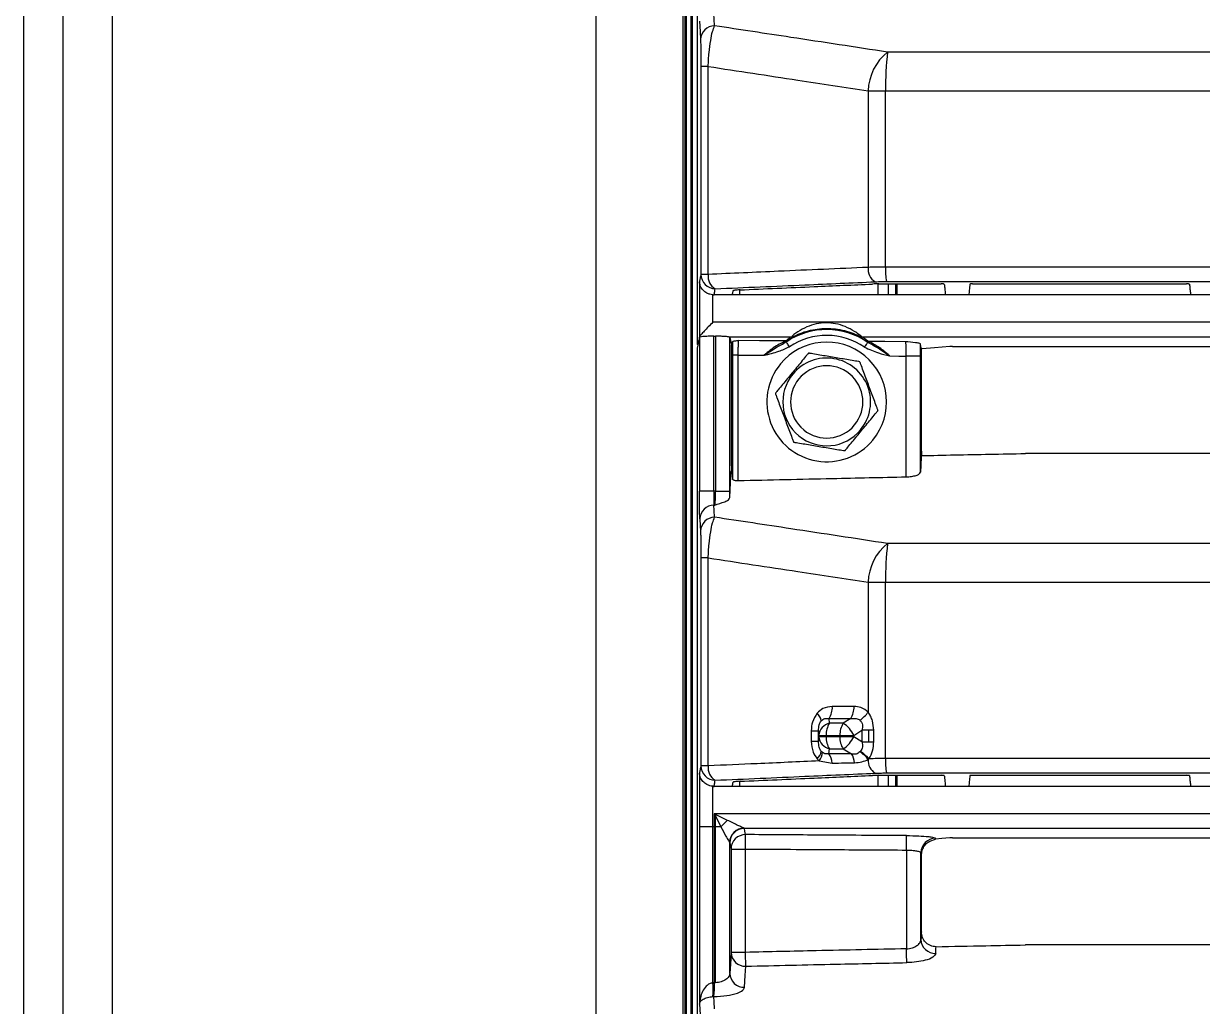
# Model space of a CAD drawing. Header units: millimetres. Extents: x 126 to 938, y 244 to 707.
# Drawn here: x 817.74 to 822.92, y 266.62 to 270.94 of the extents above; entities that cross this region are included whole.
import ezdxf

# ---------------------------------------------------------------- set-up
doc = ezdxf.new("R2010")
doc.units = ezdxf.units.MM

msp = doc.modelspace()

# ---------------------------------------------------------------- linework, layer by layer
at = {"color": 7, "linetype": 'Continuous', "lineweight": 25}
for p, q in [((820.2547, 257.0665), (820.2547, 275.4961)), ((820.6347, 275.4961), (820.6347, 257.0665)), ((820.6455, 257.0665), (820.6455, 275.4961)), ((820.6456, 257.0665), (820.6456, 275.4961)), ((820.6507, 257.0665), (820.6507, 275.4961)), ((820.6697, 275.4961), (820.6697, 257.0665)), ((820.6729, 257.0665), (820.6729, 275.4961)), ((820.6731, 257.0665), (820.6731, 275.4961)), ((820.6758, 275.2418), (820.6758, 257.0665)), ((820.6982, 275.2406), (820.6982, 269.534)), ((818.1278, 274.9327), (818.1278, 257.0665)), ((817.7393, 274.8484), (817.7393, 257.0665)), ((817.7393, 274.8484), (817.7393, 257.0665)), ((817.9125, 257.0665), (817.9125, 274.855)), ((820.7459, 270.7539), (820.7142, 270.7539)), ((820.7142, 270.7539), (820.7142, 269.8404)), ((820.7459, 269.8404), (820.7459, 270.7539)), ((821.4489, 270.6468), (821.4489, 269.8714)), ((821.4489, 270.6468), (821.5253, 270.6468)), ((821.5253, 269.8724), (821.5253, 270.6468)), ((820.7078, 269.8085), (820.7078, 269.5668)), ((820.7459, 269.8404), (820.7142, 269.8404)), ((821.4928, 269.7503), (821.4928, 269.7986)), ((821.4954, 269.7987), (821.7697, 269.7987)), ((821.5368, 269.7987), (821.5368, 269.7503)), ((821.5698, 269.7503), (821.5698, 269.7987)), ((821.5766, 269.7503), (821.5766, 269.7987)), ((821.9073, 269.7987), (822.8466, 269.7987)), ((820.7664, 269.63), (820.7664, 269.7506)), ((820.8506, 269.7503), (820.7719, 269.7503)), ((821.7879, 269.7503), (820.8506, 269.7503)), ((820.8835, 269.7723), (820.8835, 269.7503)), ((821.8908, 269.7503), (821.7879, 269.7503)), ((822.8648, 269.7503), (821.8908, 269.7503)), ((822.9688, 269.7503), (822.8648, 269.7503)), ((820.7078, 269.5636), (820.6982, 269.5157)), ((820.7078, 269.5668), (820.7078, 269.5668)), ((820.7078, 269.5636), (820.7078, 268.8875)), ((820.7713, 268.8875), (820.7713, 269.569)), ((820.7713, 269.569), (820.7776, 269.569)), ((820.7776, 269.569), (820.7776, 268.8876)), ((820.8403, 269.5668), (821.113, 269.5668)), ((820.8411, 268.8876), (820.8411, 269.5636)), ((820.8411, 269.5636), (820.848, 269.5291)), ((821.1004, 269.5518), (821.1244, 269.5693)), ((821.4096, 269.5693), (821.4361, 269.5497)), ((820.6982, 269.534), (820.7007, 269.5315)), ((820.6982, 269.5157), (820.6982, 263.057)), ((820.7014, 269.5315), (820.7007, 269.5315)), ((820.8506, 269.5314), (820.8475, 269.5314)), ((820.848, 268.999), (820.848, 269.5291)), ((820.8506, 269.5291), (820.848, 269.5291)), ((820.8506, 268.999), (820.8506, 269.5314)), ((821.6825, 269.0633), (821.6825, 269.5128)), ((821.8195, 269.5241), (828.8508, 269.5241)), ((820.8783, 269.4863), (820.8529, 269.4863)), ((820.8529, 269.4863), (820.8529, 268.9417)), ((820.8783, 268.9348), (820.8783, 269.4863)), ((821.6783, 269.4816), (821.6148, 269.4816)), ((821.6148, 269.4816), (821.6148, 268.9509)), ((821.6783, 268.9711), (821.6783, 269.4816)), ((828.8508, 269.0536), (822.1396, 269.0536)), ((820.8477, 268.9746), (820.851, 268.9747)), ((820.8506, 268.999), (820.848, 268.999)), ((820.7713, 268.8875), (820.7078, 268.8875)), ((820.7776, 268.8876), (820.8411, 268.8876)), ((820.7459, 268.5949), (820.7142, 268.5949)), ((820.7142, 268.5949), (820.7142, 267.6814)), ((820.7459, 267.6814), (820.7459, 268.5949)), ((821.4489, 268.4878), (821.4489, 267.9172)), ((821.4489, 268.4878), (821.5253, 268.4878)), ((821.5253, 267.7134), (821.5253, 268.4878)), ((821.3865, 267.9421), (821.2913, 267.9421)), ((821.2768, 267.8889), (821.372, 267.8889)), ((821.2788, 267.8687), (821.2768, 267.8889)), ((821.372, 267.8889), (821.339, 267.8687)), ((821.199, 267.8356), (821.199, 267.7892)), ((821.199, 267.8356), (821.2307, 267.8356)), ((821.2307, 267.8356), (821.2326, 267.8154)), ((821.2307, 267.7892), (821.2307, 267.8356)), ((821.339, 267.8687), (821.2788, 267.8687)), ((821.3851, 267.8154), (821.4211, 267.8374)), ((821.4211, 267.8374), (821.4211, 267.7874)), ((821.4499, 267.8374), (821.4211, 267.8374)), ((821.4499, 267.8374), (821.4499, 267.7874)), ((821.473, 267.8374), (821.4499, 267.8374)), ((821.473, 267.7874), (821.473, 267.8374)), ((821.199, 267.7892), (821.2307, 267.7892)), ((821.2326, 267.8093), (821.2307, 267.7892)), ((821.2326, 267.8154), (821.2643, 267.8154)), ((821.2326, 267.8154), (821.2326, 267.8093)), ((821.2643, 267.8093), (821.2326, 267.8093)), ((821.2643, 267.8093), (821.2643, 267.8154)), ((821.2643, 267.8154), (821.3246, 267.8154)), ((821.3246, 267.8093), (821.2643, 267.8093)), ((821.3246, 267.8154), (821.3851, 267.8154)), ((821.3246, 267.8154), (821.3246, 267.8093)), ((821.3851, 267.8093), (821.3246, 267.8093)), ((821.3851, 267.8093), (821.3851, 267.8154)), ((821.4211, 267.7874), (821.3851, 267.8093)), ((821.4211, 267.7874), (821.4499, 267.7874)), ((821.4499, 267.7874), (821.473, 267.7874)), ((821.2767, 267.7344), (821.2788, 267.7561)), ((821.2788, 267.7561), (821.339, 267.7561)), ((821.339, 267.7561), (821.3756, 267.7337)), ((820.7459, 267.6814), (820.7142, 267.6814)), ((821.234, 267.7029), (821.2902, 267.6932)), ((820.7078, 267.6495), (820.7078, 267.4128)), ((821.4928, 267.5913), (821.4928, 267.6396)), ((821.4954, 267.6397), (821.7697, 267.6397)), ((821.5368, 267.6397), (821.5368, 267.5913)), ((821.5698, 267.5913), (821.5698, 267.6397)), ((821.5766, 267.5913), (821.5766, 267.6397)), ((821.9073, 267.6397), (822.8466, 267.6397)), ((820.7664, 267.4128), (820.7664, 267.5916)), ((820.8506, 267.5913), (820.7719, 267.5913)), ((821.7879, 267.5913), (820.8506, 267.5913)), ((820.8835, 267.6133), (820.8835, 267.5913)), ((821.8908, 267.5913), (821.7879, 267.5913)), ((822.8648, 267.5913), (821.8908, 267.5913)), ((822.9688, 267.5913), (822.8648, 267.5913)), ((820.7727, 267.471), (820.7727, 267.4128)), ((820.8313, 267.4419), (820.7727, 267.471)), ((820.7727, 267.471), (820.7776, 267.4612)), ((820.7776, 267.4612), (820.8023, 267.4128)), ((820.7776, 267.4128), (820.7776, 267.4612)), ((820.7078, 267.4128), (820.7078, 266.6343)), ((820.7664, 267.4128), (820.7078, 267.4128)), ((820.7727, 267.4128), (820.7664, 267.4128)), ((820.7664, 266.7282), (820.7664, 267.4128)), ((820.7776, 267.4128), (820.7727, 267.4128)), ((820.7727, 267.4128), (820.7727, 266.7285)), ((820.8023, 267.4128), (820.7776, 267.4128)), ((820.7776, 266.7286), (820.7776, 267.4128)), ((821.8195, 267.3651), (828.8508, 267.3651)), ((820.8411, 266.7692), (820.8411, 267.3429)), ((820.8464, 267.316), (820.8464, 266.862)), ((820.8464, 267.316), (820.9099, 267.316)), ((820.9099, 266.862), (820.9099, 267.316)), ((821.617, 267.3115), (821.617, 266.8775)), ((821.6805, 266.9179), (821.6805, 267.2998)), ((821.6825, 267.2897), (821.6861, 267.311)), ((821.6825, 266.9528), (821.6825, 267.2897)), ((820.9099, 266.862), (820.8464, 266.862)), ((828.8508, 266.8946), (822.1396, 266.8946)), ((820.7776, 266.7286), (820.7738, 266.7285))]:
    msp.add_line(p, q, dxfattribs=at)
at = {"color": 7, "linetype": 'Continuous', "lineweight": 25, "flags": 128}
for points in [[(820.7078, 270.9523), (820.7104, 270.9072), (820.7124, 270.8718)], [(820.7745, 270.9325), (820.7728, 270.9623), (820.7714, 270.9857)], [(828.8508, 270.8169), (826.8007, 270.8169), (824.7514, 270.8169), (823.1421, 270.817), (821.5342, 270.817)], [(821.5253, 270.6468), (823.9651, 270.6468), (826.4073, 270.6467), (828.8508, 270.6467)], [(828.8508, 269.8724), (826.4072, 269.8724), (823.965, 269.8724), (821.5253, 269.8724)], [(821.5294, 269.8091), (823.9677, 269.8091), (826.4086, 269.8091), (828.8508, 269.8091)], [(820.8542, 269.7679), (820.8522, 269.7581), (820.8506, 269.7503)], [(828.8508, 269.63), (826.1536, 269.63), (823.4582, 269.63), (820.7664, 269.63)], [(821.087, 269.5482), (820.9708, 269.549), (820.8795, 269.5496)], [(821.1032, 269.5228), (821.1005, 269.5269), (821.0978, 269.5308), (821.0954, 269.5344), (821.0932, 269.5376), (821.0915, 269.5402), (821.0902, 269.5422), (821.0893, 269.5434), (821.089, 269.5439)], [(821.4207, 269.5668), (823.8951, 269.5668), (826.3723, 269.5668), (828.8508, 269.5668)], [(821.433, 269.5207), (821.4358, 269.5247), (821.4385, 269.5286), (821.441, 269.5322), (821.4431, 269.5353), (821.4449, 269.5379), (821.4463, 269.5399), (821.4471, 269.5411), (821.4475, 269.5416)], [(821.6124, 269.5449), (821.5212, 269.5455), (821.4495, 269.5459)], [(821.8079, 269.5243), (821.7397, 269.5178), (821.6861, 269.5127)], [(820.8783, 269.4863), (820.9423, 269.4859), (820.9926, 269.4856)], [(821.5431, 269.4821), (821.5833, 269.4818), (821.6148, 269.4816)], [(821.6822, 269.039), (821.68, 269.001), (821.6783, 268.9711)], [(820.841, 268.8599), (820.8448, 268.9241), (820.8477, 268.9746)], [(820.851, 268.9747), (820.852, 268.9562), (820.8529, 268.9417)], [(820.7776, 268.8876), (820.7741, 268.8875), (820.7713, 268.8875)], [(820.7745, 268.7735), (820.7728, 268.8033), (820.7714, 268.8267)], [(820.7094, 268.7659), (820.7111, 268.7361), (820.7124, 268.7128)], [(828.8508, 268.6579), (826.8007, 268.6579), (824.7514, 268.6579), (823.1421, 268.658), (821.5342, 268.658)], [(821.5253, 268.4878), (823.9651, 268.4878), (826.4073, 268.4877), (828.8508, 268.4877)], [(828.8508, 267.7134), (826.4072, 267.7134), (823.965, 267.7134), (821.5253, 267.7134)], [(821.5294, 267.6501), (823.9677, 267.6501), (826.4086, 267.6501), (828.8508, 267.6501)], [(828.8508, 267.471), (826.1557, 267.471), (823.4624, 267.471), (820.7727, 267.471)], [(820.9033, 267.4078), (823.5497, 267.4078), (826.1994, 267.4078), (828.8508, 267.4078)], [(820.9104, 267.3793), (820.9074, 267.3943), (820.905, 267.4061)], [(820.9099, 267.316), (820.91, 267.3277), (820.9101, 267.339), (820.9102, 267.3495), (820.9102, 267.3589), (820.9103, 267.3668), (820.9103, 267.373), (820.9103, 267.3772), (820.9104, 267.3793)], [(821.617, 267.3115), (821.6171, 267.3232), (821.6171, 267.3345), (821.6172, 267.345), (821.6172, 267.3544), (821.6173, 267.3623), (821.6173, 267.3685), (821.6174, 267.3727), (821.6174, 267.3748)], [(821.8079, 267.3653), (821.7727, 267.362), (821.7451, 267.3593)], [(820.8411, 267.3429), (820.8441, 267.3278), (820.8464, 267.316)], [(820.8464, 266.862), (820.8435, 266.8101), (820.8411, 266.7692)], [(820.9113, 266.8012), (820.9113, 266.8049), (820.9111, 266.8101), (820.911, 266.8166), (820.9108, 266.8242), (820.9106, 266.8328), (820.9104, 266.8421), (820.9102, 266.8519), (820.9099, 266.862)], [(821.6183, 266.8167), (821.6182, 266.8204), (821.6181, 266.8256), (821.6179, 266.8321), (821.6178, 266.8397), (821.6176, 266.8483), (821.6174, 266.8576), (821.6172, 266.8674), (821.617, 266.8775)], [(820.906, 266.7085), (820.909, 266.7604), (820.9113, 266.8012)], [(820.7745, 266.6145), (820.7728, 266.6443), (820.7714, 266.6677)], [(820.7078, 266.6343), (820.7104, 266.5892), (820.7124, 266.5538)]]:
    msp.add_lwpolyline(points, dxfattribs=at)
at = {"color": 7, "linetype": 'Continuous', "lineweight": 25}
for centre, radius, start, end in [((820.7749, 270.87), 0.0625, 90.3654, 178.4225), ((821.6726, 270.6411), 0.2238, 128.2054, 178.5441), ((822.6395, 270.6743), 1.1145, 172.6461, 181.4147), ((821.5115, 269.863), 0.0631, 172.3779, 240.3672), ((821.8041, 269.8585), 0.2791, 177.141, 190.1804), ((820.7776, 269.8406), 0.0635, 180.198, 269.6235), ((820.8084, 269.832), 0.0631, 172.3293, 240.3551), ((821.2666, 269.2801), 0.3179, 55.3198, 123.9524), ((821.2666, 269.2801), 0.2629, 320.4734, 140.4733), ((821.0874, 269.5733), 0.025, 269.0617, 301.2761), ((821.2666, 269.2801), 0.2926, 55.3236, 123.9495), ((821.1135, 269.5917), 0.0249, 268.9653, 295.9778), ((821.4205, 269.5916), 0.0249, 243.8875, 270.3391), ((821.4494, 269.5709), 0.025, 238.0042, 270.2266), ((821.2666, 269.2801), 0.2629, 140.4733, 320.4734), ((821.2666, 269.2801), 0.1927, 320.4733, 140.4735), ((821.2666, 269.2801), 0.1588, 320.4734, 140.4727), ((821.2666, 269.2801), 0.1927, 140.4735, 320.4733), ((822.1355, 270.6398), 1.6018, 230.3649, 230.5581), ((821.2666, 269.2801), 0.1588, 140.4734, 320.4727), ((822.066, 269.9419), 1.0192, 230.3184, 230.6217), ((820.7718, 268.7642), 0.0625, 90.3598, 178.4336), ((820.7749, 268.711), 0.0625, 90.3654, 178.4225), ((821.6725, 268.4821), 0.2238, 128.2014, 178.5465), ((822.6393, 268.5153), 1.1143, 172.6454, 181.4152), ((821.2004, 267.9382), 0.091, 327.1536, 2.4654), ((821.2956, 267.9382), 0.091, 327.1569, 2.4739), ((821.1755, 267.8637), 0.0693, 13.2028, 44.9029), ((821.3211, 268.0132), 0.1598, 304.692, 323.0866), ((821.2917, 267.8109), 0.0592, 102.6085, 175.6042), ((821.3552, 267.8193), 0.091, 147.1553, 182.4756), ((821.4154, 267.8193), 0.0909, 147.143, 182.4759), ((821.2774, 267.7687), 0.1175, 23.4435, 58.3438), ((821.2917, 267.8139), 0.0592, 184.4063, 257.3809), ((821.3552, 267.8054), 0.091, 177.5329, 212.8362), ((821.4154, 267.8054), 0.091, 177.5326, 212.8485), ((821.2773, 267.8561), 0.1175, 301.6668, 336.546), ((821.1755, 267.7611), 0.0693, 315.1011, 346.7932), ((821.1753, 267.7455), 0.0726, 324.0156, 356.2571), ((821.2075, 267.689), 0.0827, 2.9462, 33.3005), ((821.3082, 267.6892), 0.0808, 4.1256, 33.3845), ((821.3281, 267.6121), 0.1555, 38.9831, 57.2584), ((821.3184, 267.5967), 0.177, 40.8538, 57.1383), ((820.7776, 267.6816), 0.0635, 180.198, 269.6235), ((820.8084, 267.673), 0.0631, 172.3293, 240.3551), ((821.5102, 267.7029), 0.0616, 173.4374, 240.9294), ((821.8041, 267.6995), 0.2791, 177.141, 190.1804), ((820.9659, 267.2788), 0.2116, 129.5376, 140.6741), ((820.9043, 267.3437), 0.064, 90.8518, 179.3212), ((820.9046, 267.3426), 0.0635, 89.6137, 179.7956), ((820.9099, 267.3158), 0.0635, 89.6137, 179.7901), ((821.744, 267.2996), 0.0635, 89.6551, 179.7969), ((821.7431, 266.9197), 0.0626, 181.64, 271.9721), ((820.909, 266.8638), 0.0626, 181.6509, 272.0983), ((820.9037, 266.7711), 0.0626, 181.6509, 272.0983), ((820.4084, 266.6933), 0.3596, 355.9181, 5.5716), ((820.4121, 266.7122), 0.361, 352.9287, 2.5862), ((820.3096, 266.7162), 0.4643, 354.004, 1.514)]:
    msp.add_arc(centre, radius, start, end, dxfattribs=at)
for points, knots in [([(820.7459, 270.7539), (820.747, 270.7744), (820.7491, 270.8128), (820.756, 270.8641), (820.763, 270.9037), (820.7712, 270.9244), (820.7745, 270.9325)], [0, 0, 0, 0, 0.339821, 0.632794, 0.855625, 1, 1, 1, 1]), ([(821.5342, 270.817), (821.3924, 270.8387), (821.1392, 270.8774), (820.8859, 270.9157), (820.7745, 270.9325)], [0, 0, 0, 0, 0.560012, 1, 1, 1, 1]), ([(820.7124, 270.8718), (820.7127, 270.8653), (820.7134, 270.8483), (820.7138, 270.8208), (820.7141, 270.788), (820.7141, 270.7657), (820.7142, 270.7539)], [0, 0, 0, 0, 0.165352, 0.431278, 0.699596, 1, 1, 1, 1]), ([(820.7459, 270.7539), (820.8771, 270.734), (821.1115, 270.6985), (821.3458, 270.6626), (821.4489, 270.6468)], [0, 0, 0, 0, 0.5599894, 1, 1, 1, 1]), ([(821.4489, 269.8714), (821.3176, 269.8656), (821.0833, 269.8552), (820.849, 269.8449), (820.7459, 269.8404)], [0, 0, 0, 0, 0.560005, 1, 1, 1, 1]), ([(821.5253, 269.8724), (821.5123, 269.8723), (821.4868, 269.8723), (821.4613, 269.8717), (821.4489, 269.8714)], [0, 0, 0, 0, 0.51293, 1, 1, 1, 1]), ([(820.7142, 269.8404), (820.713, 269.8344), (820.7108, 269.8238), (820.7087, 269.8132), (820.7078, 269.8085)], [0, 0, 0, 0, 0.560129, 1, 1, 1, 1]), ([(820.7664, 269.7506), (820.762, 269.7512), (820.7531, 269.7525), (820.7375, 269.7588), (820.722, 269.7706), (820.7103, 269.7888), (820.7086, 269.8021), (820.7078, 269.8085)], [0, 0, 0, 0, 0.148089, 0.298624, 0.558309, 0.786792, 1, 1, 1, 1]), ([(820.7772, 269.7771), (820.9084, 269.7829), (821.1428, 269.7932), (821.3771, 269.8035), (821.4802, 269.8081)], [0, 0, 0, 0, 0.559999, 1, 1, 1, 1]), ([(820.8859, 269.7724), (820.9946, 269.7772), (821.1887, 269.7857), (821.3827, 269.7943), (821.4681, 269.7981)], [0, 0, 0, 0, 0.559995, 1, 1, 1, 1]), ([(821.4954, 269.7987), (821.4907, 269.7986), (821.4816, 269.7986), (821.4725, 269.7983), (821.4681, 269.7981)], [0, 0, 0, 0, 0.51299, 1, 1, 1, 1]), ([(821.4802, 269.8081), (821.4892, 269.8084), (821.5055, 269.809), (821.5219, 269.8091), (821.5294, 269.8091)], [0, 0, 0, 0, 0.5446014, 1, 1, 1, 1]), ([(821.7832, 269.7975), (821.7831, 269.7976), (821.7826, 269.7979), (821.7812, 269.798), (821.7793, 269.7983), (821.7769, 269.7985), (821.7738, 269.7986), (821.7713, 269.7986), (821.7697, 269.7987)], [0, 0, 0, 0, 0.039491, 0.11795, 0.3056, 0.463994, 0.638263, 1, 1, 1, 1]), ([(821.7832, 269.7975), (821.7837, 269.7921), (821.7846, 269.7833), (821.7858, 269.7711), (821.7869, 269.7607), (821.7876, 269.7538), (821.7879, 269.7503)], [0, 0, 0, 0, 0.340034, 0.559976, 0.780057, 1, 1, 1, 1]), ([(821.8955, 269.7976), (821.8946, 269.7888), (821.893, 269.773), (821.8914, 269.7573), (821.8908, 269.7503)], [0, 0, 0, 0, 0.559986, 1, 1, 1, 1]), ([(821.9073, 269.7987), (821.9058, 269.7986), (821.903, 269.7986), (821.8994, 269.7985), (821.8971, 269.7981), (821.8959, 269.798), (821.8956, 269.7977), (821.8955, 269.7976)], [0, 0, 0, 0, 0.372606, 0.701403, 0.894383, 0.965076, 1, 1, 1, 1]), ([(822.8601, 269.7975), (822.8599, 269.7976), (822.8595, 269.7979), (822.8581, 269.798), (822.8562, 269.7983), (822.8538, 269.7985), (822.8507, 269.7986), (822.8483, 269.7986), (822.8466, 269.7987)], [0, 0, 0, 0, 0.038898, 0.116835, 0.304568, 0.462722, 0.636934, 1, 1, 1, 1]), ([(822.8601, 269.7975), (822.8606, 269.7921), (822.8615, 269.7833), (822.8627, 269.7711), (822.8637, 269.7607), (822.8644, 269.7538), (822.8648, 269.7503)], [0, 0, 0, 0, 0.339944, 0.559967, 0.779977, 1, 1, 1, 1]), ([(820.7664, 269.7506), (820.7674, 269.7505), (820.7692, 269.7503), (820.7711, 269.7503), (820.7719, 269.7503)], [0, 0, 0, 0, 0.559602, 1, 1, 1, 1]), ([(820.7719, 269.7503), (820.7729, 269.7553), (820.7746, 269.7643), (820.7764, 269.7732), (820.7772, 269.7771)], [0, 0, 0, 0, 0.559862, 1, 1, 1, 1]), ([(820.8859, 269.7724), (820.8817, 269.7722), (820.874, 269.7719), (820.8645, 269.7707), (820.8578, 269.7701), (820.8551, 269.7685), (820.8542, 269.7679)], [0, 0, 0, 0, 0.3887997, 0.7137323, 0.8977649, 1, 1, 1, 1]), ([(820.7664, 269.63), (820.7597, 269.6233), (820.7469, 269.6104), (820.7294, 269.5922), (820.7172, 269.5786), (820.7101, 269.5707), (820.7083, 269.5677), (820.7078, 269.5668)], [0, 0, 0, 0, 0.328751, 0.632171, 0.878496, 0.962904, 1, 1, 1, 1]), ([(821.4207, 269.5668), (821.4201, 269.5672), (821.4186, 269.5685), (821.4144, 269.5718), (821.4046, 269.5793), (821.3828, 269.5943), (821.3492, 269.612), (821.3065, 269.625), (821.2633, 269.629), (821.2202, 269.6242), (821.1784, 269.6107), (821.1461, 269.5931), (821.1262, 269.5784), (821.1172, 269.5712), (821.1141, 269.5679), (821.113, 269.5668)], [0, 0, 0, 0, 0.006619, 0.017713, 0.047343, 0.115708, 0.252718, 0.383245, 0.509776, 0.635704, 0.765548, 0.897835, 0.960221, 0.985645, 1, 1, 1, 1]), ([(821.1244, 269.5693), (821.1247, 269.5695), (821.1258, 269.5701), (821.129, 269.5717), (821.1369, 269.5756), (821.1561, 269.5838), (821.199, 269.5979), (821.2651, 269.6064), (821.3316, 269.5986), (821.3756, 269.5847), (821.3959, 269.5762), (821.4046, 269.572), (821.408, 269.5702), (821.4092, 269.5695), (821.4096, 269.5693)], [0, 0, 0, 0, 0.004374, 0.01272, 0.035554, 0.094057, 0.224888, 0.49306, 0.762733, 0.897693, 0.960684, 0.986126, 0.995266, 1, 1, 1, 1]), ([(820.7078, 269.5668), (820.7065, 269.5602), (820.7041, 269.5484), (820.7018, 269.5367), (820.7007, 269.5315)], [0, 0, 0, 0, 0.559982, 1, 1, 1, 1]), ([(820.7713, 269.569), (820.7626, 269.569), (820.7463, 269.569), (820.7266, 269.5671), (820.7135, 269.5666), (820.709, 269.5642), (820.7078, 269.5636)], [0, 0, 0, 0, 0.404615, 0.761295, 0.935844, 1, 1, 1, 1]), ([(820.8411, 269.5636), (820.8391, 269.5644), (820.8317, 269.5675), (820.8168, 269.5676), (820.7977, 269.569), (820.7844, 269.569), (820.7776, 269.569)], [0, 0, 0, 0, 0.0998, 0.377202, 0.682107, 1, 1, 1, 1]), ([(820.8506, 269.5314), (820.8511, 269.5338), (820.852, 269.5381), (820.8529, 269.5425), (820.8532, 269.5444)], [0, 0, 0, 0, 0.5599683, 1, 1, 1, 1]), ([(820.8532, 269.5444), (820.8531, 269.5342), (820.8529, 269.5148), (820.8529, 269.4954), (820.8529, 269.4863)], [0, 0, 0, 0, 0.528602, 1, 1, 1, 1]), ([(820.8795, 269.5496), (820.8738, 269.5487), (820.866, 269.5476), (820.8569, 269.5465), (820.8541, 269.5449), (820.8532, 269.5444)], [0, 0, 0, 0, 0.649856, 0.886063, 1, 1, 1, 1]), ([(820.8783, 269.4863), (820.8783, 269.494), (820.8782, 269.5083), (820.8786, 269.5273), (820.8787, 269.5407), (820.8793, 269.5475), (820.8795, 269.5496)], [0, 0, 0, 0, 0.36394, 0.678174, 0.900178, 1, 1, 1, 1]), ([(821.087, 269.5482), (821.0864, 269.5479), (821.0845, 269.5469), (821.0793, 269.5444), (821.066, 269.5378), (821.0446, 269.5259), (821.0178, 269.508), (821.0011, 269.4931), (820.9926, 269.4856)], [0, 0, 0, 0, 0.0197002, 0.0541581, 0.1529603, 0.4105436, 0.7008902, 1, 1, 1, 1]), ([(820.9926, 269.4856), (821.0096, 269.4968), (821.041, 269.5176), (821.0739, 269.5356), (821.089, 269.5439)], [0, 0, 0, 0, 0.5432516, 1, 1, 1, 1]), ([(821.113, 269.5668), (821.1079, 269.5634), (821.0989, 269.5575), (821.0906, 269.551), (821.087, 269.5482)], [0, 0, 0, 0, 0.578178, 1, 1, 1, 1]), ([(821.089, 269.5439), (821.0916, 269.5456), (821.0954, 269.5483), (821.0992, 269.551), (821.1004, 269.5518)], [0, 0, 0, 0, 0.6766081, 1, 1, 1, 1]), ([(821.4495, 269.5459), (821.4445, 269.5499), (821.4352, 269.5573), (821.4253, 269.5638), (821.4207, 269.5668)], [0, 0, 0, 0, 0.53905, 1, 1, 1, 1]), ([(821.4361, 269.5497), (821.4373, 269.5488), (821.4411, 269.5461), (821.4449, 269.5434), (821.4475, 269.5416)], [0, 0, 0, 0, 0.32317, 1, 1, 1, 1]), ([(821.5431, 269.4821), (821.5263, 269.4936), (821.4952, 269.5147), (821.4624, 269.5332), (821.4475, 269.5416)], [0, 0, 0, 0, 0.54331, 1, 1, 1, 1]), ([(821.5431, 269.4821), (821.5348, 269.4897), (821.5182, 269.5048), (821.4917, 269.523), (821.4704, 269.5353), (821.4572, 269.542), (821.452, 269.5446), (821.4502, 269.5456), (821.4495, 269.5459)], [0, 0, 0, 0, 0.299127, 0.589479, 0.847051, 0.945908, 0.980342, 1, 1, 1, 1]), ([(821.6781, 269.535), (821.676, 269.536), (821.6692, 269.5394), (821.6466, 269.5412), (821.6269, 269.5433), (821.6124, 269.5449)], [0, 0, 0, 0, 0.1041979, 0.3375307, 1, 1, 1, 1]), ([(821.6124, 269.5449), (821.6127, 269.5428), (821.6136, 269.5361), (821.614, 269.5226), (821.6146, 269.5036), (821.6147, 269.4893), (821.6148, 269.4816)], [0, 0, 0, 0, 0.100386, 0.322425, 0.636469, 1, 1, 1, 1]), ([(820.9926, 269.4856), (821.014, 269.4904), (821.0522, 269.4991), (821.0876, 269.5156), (821.1032, 269.5228)], [0, 0, 0, 0, 0.561425, 1, 1, 1, 1]), ([(821.1866, 269.4944), (821.1863, 269.4941), (821.1852, 269.4928), (821.1829, 269.4899), (821.179, 269.4853), (821.1693, 269.4736), (821.1475, 269.4471), (821.1273, 269.4227), (821.1138, 269.4062)], [0, 0, 0, 0, 0.011198, 0.044045, 0.097553, 0.170196, 0.440701, 1, 1, 1, 1]), ([(821.4122, 269.4566), (821.412, 269.4566), (821.4115, 269.4567), (821.4094, 269.457), (821.4032, 269.4581), (821.3872, 269.4608), (821.3518, 269.4667), (821.2997, 269.4755), (821.2475, 269.4842), (821.2119, 269.4902), (821.1957, 269.4929), (821.1893, 269.494), (821.1872, 269.4943), (821.1867, 269.4944), (821.1866, 269.4944)], [0, 0, 0, 0, 0.001739, 0.006944, 0.0275, 0.084752, 0.219384, 0.498587, 0.777442, 0.913899, 0.972102, 0.992941, 0.998227, 1, 1, 1, 1]), ([(821.433, 269.5207), (821.4529, 269.5118), (821.4886, 269.4958), (821.5264, 269.4863), (821.5431, 269.4821)], [0, 0, 0, 0, 0.5585339, 1, 1, 1, 1]), ([(821.6825, 269.5128), (821.6817, 269.5169), (821.6802, 269.5243), (821.6787, 269.5318), (821.6781, 269.535)], [0, 0, 0, 0, 0.5600927, 1, 1, 1, 1]), ([(821.6783, 269.4816), (821.6783, 269.4918), (821.6782, 269.5096), (821.6781, 269.5274), (821.6781, 269.535)], [0, 0, 0, 0, 0.570627, 1, 1, 1, 1]), ([(821.6861, 269.5127), (821.6855, 269.5127), (821.6842, 269.5127), (821.683, 269.5127), (821.6825, 269.5128)], [0, 0, 0, 0, 0.559736, 1, 1, 1, 1]), ([(821.8195, 269.5241), (821.8176, 269.5241), (821.8137, 269.5241), (821.8098, 269.5242), (821.8079, 269.5243)], [0, 0, 0, 0, 0.505013, 1, 1, 1, 1]), ([(821.4922, 269.2423), (821.4921, 269.2424), (821.4919, 269.2429), (821.4912, 269.2449), (821.489, 269.2508), (821.4833, 269.266), (821.4708, 269.2996), (821.4523, 269.3491), (821.4338, 269.3987), (821.4211, 269.4325), (821.4154, 269.4479), (821.4131, 269.454), (821.4124, 269.456), (821.4122, 269.4565), (821.4122, 269.4566)], [0, 0, 0, 0, 0.001732, 0.006959, 0.027503, 0.084768, 0.219372, 0.498565, 0.777429, 0.913897, 0.972076, 0.99291, 0.998219, 1, 1, 1, 1]), ([(821.1138, 269.4062), (821.1002, 269.3897), (821.08, 269.3653), (821.0581, 269.3388), (821.0485, 269.3271), (821.0447, 269.3224), (821.0423, 269.3196), (821.0412, 269.3183), (821.041, 269.318)], [0, 0, 0, 0, 0.560204, 0.830772, 0.90304, 0.956167, 0.988877, 1, 1, 1, 1]), ([(821.041, 269.318), (821.041, 269.3179), (821.0412, 269.3174), (821.0419, 269.3154), (821.0441, 269.3095), (821.0498, 269.2943), (821.0624, 269.2606), (821.0808, 269.2112), (821.0993, 269.1615), (821.112, 269.1277), (821.1177, 269.1123), (821.12, 269.1063), (821.1207, 269.1043), (821.1209, 269.1038), (821.121, 269.1037)], [0, 0, 0, 0, 0.001732, 0.006935, 0.027488, 0.08477, 0.219387, 0.498587, 0.777448, 0.913894, 0.972076, 0.992943, 0.998219, 1, 1, 1, 1]), ([(821.4194, 269.154), (821.433, 269.1705), (821.4531, 269.195), (821.4751, 269.2215), (821.4846, 269.2332), (821.4885, 269.2378), (821.4908, 269.2407), (821.4919, 269.2419), (821.4922, 269.2423)], [0, 0, 0, 0, 0.560219, 0.830765, 0.903036, 0.956165, 0.988911, 1, 1, 1, 1]), ([(821.3466, 269.0658), (821.3468, 269.0661), (821.3479, 269.0675), (821.3503, 269.0703), (821.3541, 269.075), (821.3638, 269.0866), (821.3857, 269.1132), (821.4058, 269.1376), (821.4194, 269.154)], [0, 0, 0, 0, 0.011165, 0.044045, 0.097519, 0.170162, 0.440705, 1, 1, 1, 1]), ([(821.121, 269.1037), (821.1211, 269.1037), (821.1216, 269.1036), (821.1237, 269.1032), (821.1299, 269.1022), (821.1459, 269.0995), (821.1813, 269.0935), (821.2334, 269.0848), (821.2857, 269.076), (821.3213, 269.0701), (821.3375, 269.0673), (821.3438, 269.0663), (821.3459, 269.0659), (821.3465, 269.0658), (821.3466, 269.0658)], [0, 0, 0, 0, 0.001743, 0.006948, 0.027503, 0.084779, 0.219382, 0.498576, 0.777423, 0.913901, 0.972073, 0.992941, 0.998227, 1, 1, 1, 1]), ([(821.6825, 269.0633), (821.6825, 269.0607), (821.6825, 269.0556), (821.6824, 269.0487), (821.6823, 269.0432), (821.6822, 269.0402), (821.6822, 269.039)], [0, 0, 0, 0, 0.327816, 0.622077, 0.853887, 1, 1, 1, 1]), ([(821.6823, 269.0444), (821.7309, 269.0454), (821.8828, 269.0486), (822.0347, 269.0516), (822.138, 269.0536)], [0, 0, 0, 0, 0.3198282, 1, 1, 1, 1]), ([(822.138, 269.0536), (822.1383, 269.0536), (822.1388, 269.0536), (822.1393, 269.0536), (822.1396, 269.0536)], [0, 0, 0, 0, 0.562512, 1, 1, 1, 1]), ([(820.848, 268.999), (820.848, 268.9963), (820.848, 268.9913), (820.8479, 268.9843), (820.8478, 268.9789), (820.8477, 268.9758), (820.8477, 268.9746)], [0, 0, 0, 0, 0.327978, 0.621918, 0.853915, 1, 1, 1, 1]), ([(820.851, 268.9747), (820.8509, 268.9759), (820.8508, 268.9789), (820.8507, 268.9844), (820.8506, 268.9913), (820.8506, 268.9964), (820.8506, 268.999)], [0, 0, 0, 0, 0.1454493, 0.3766381, 0.6712888, 1, 1, 1, 1]), ([(821.6148, 268.9509), (821.6189, 268.9511), (821.6271, 268.9514), (821.6423, 268.9531), (821.6575, 268.9567), (821.6728, 268.9614), (821.6768, 268.9685), (821.6783, 268.9711)], [0, 0, 0, 0, 0.17894, 0.354978, 0.657512, 0.873258, 1, 1, 1, 1]), ([(820.8529, 268.9417), (820.8531, 268.9411), (820.8535, 268.9398), (820.8562, 268.938), (820.8598, 268.9366), (820.8644, 268.9356), (820.8688, 268.9351), (820.8735, 268.9347), (820.8767, 268.9347), (820.8783, 268.9348)], [0, 0, 0, 0, 0.0672363, 0.1490936, 0.3407834, 0.4893642, 0.6529189, 0.8253575, 1, 1, 1, 1]), ([(820.8783, 268.9348), (821.0157, 268.9379), (821.2612, 268.9435), (821.5067, 268.9487), (821.6148, 268.9509)], [0, 0, 0, 0, 0.559994, 1, 1, 1, 1]), ([(820.7094, 268.7659), (820.7091, 268.7728), (820.7084, 268.7908), (820.7081, 268.8196), (820.7078, 268.8532), (820.7078, 268.8758), (820.7078, 268.8875)], [0, 0, 0, 0, 0.169668, 0.4439327, 0.7108173, 1, 1, 1, 1]), ([(820.7713, 268.8875), (820.7711, 268.8808), (820.7709, 268.8682), (820.7708, 268.8509), (820.7709, 268.8373), (820.7713, 268.8296), (820.7714, 268.8267)], [0, 0, 0, 0, 0.328011, 0.622749, 0.854574, 1, 1, 1, 1]), ([(820.7776, 268.8876), (820.7774, 268.881), (820.7771, 268.8683), (820.7764, 268.851), (820.7757, 268.8374), (820.7749, 268.8297), (820.7746, 268.8268)], [0, 0, 0, 0, 0.327381, 0.621931, 0.853862, 1, 1, 1, 1]), ([(820.841, 268.8599), (820.8411, 268.865), (820.8411, 268.8743), (820.8411, 268.8835), (820.8411, 268.8876)], [0, 0, 0, 0, 0.5571072, 1, 1, 1, 1]), ([(820.7714, 268.8267), (820.772, 268.8267), (820.7731, 268.8267), (820.7741, 268.8267), (820.7746, 268.8268)], [0, 0, 0, 0, 0.559937, 1, 1, 1, 1]), ([(820.7746, 268.8268), (820.7893, 268.8314), (820.8096, 268.8378), (820.8342, 268.8478), (820.8391, 268.8565), (820.841, 268.8599)], [0, 0, 0, 0, 0.615631, 0.849869, 1, 1, 1, 1]), ([(820.7459, 268.5949), (820.747, 268.6154), (820.7491, 268.6538), (820.756, 268.7051), (820.763, 268.7447), (820.7712, 268.7654), (820.7745, 268.7735)], [0, 0, 0, 0, 0.3398215, 0.6327945, 0.8555939, 1, 1, 1, 1]), ([(821.5342, 268.658), (821.3924, 268.6797), (821.1392, 268.7184), (820.8859, 268.7567), (820.7745, 268.7735)], [0, 0, 0, 0, 0.560013, 1, 1, 1, 1]), ([(820.7124, 268.7128), (820.7127, 268.7063), (820.7134, 268.6893), (820.7138, 268.6618), (820.7141, 268.629), (820.7141, 268.6067), (820.7142, 268.5949)], [0, 0, 0, 0, 0.165403, 0.431278, 0.699596, 1, 1, 1, 1]), ([(820.7459, 268.5949), (820.8771, 268.575), (821.1115, 268.5395), (821.3458, 268.5036), (821.4489, 268.4878)], [0, 0, 0, 0, 0.5599894, 1, 1, 1, 1]), ([(821.2913, 267.9421), (821.2768, 267.9405), (821.2512, 267.9377), (821.2326, 267.9202), (821.2246, 267.9126)], [0, 0, 0, 0, 0.565907, 1, 1, 1, 1]), ([(821.4489, 267.9172), (821.4387, 267.9252), (821.4202, 267.9396), (821.3969, 267.9413), (821.3865, 267.9421)], [0, 0, 0, 0, 0.550489, 1, 1, 1, 1]), ([(821.2246, 267.9126), (821.2165, 267.9001), (821.2012, 267.8765), (821.1997, 267.8486), (821.199, 267.8356)], [0, 0, 0, 0, 0.533637, 1, 1, 1, 1]), ([(821.243, 267.8795), (821.2451, 267.8817), (821.2494, 267.8859), (821.261, 267.8911), (821.2704, 267.8897), (821.2768, 267.8889)], [0, 0, 0, 0, 0.245447, 0.485849, 1, 1, 1, 1]), ([(821.372, 267.8889), (821.3798, 267.8898), (821.3909, 267.8911), (821.4047, 267.8873), (821.4097, 267.8836), (821.412, 267.8818)], [0, 0, 0, 0, 0.557479, 0.789899, 1, 1, 1, 1]), ([(821.412, 267.8818), (821.4147, 267.8789), (821.4201, 267.8731), (821.4239, 267.8618), (821.4242, 267.8495), (821.4221, 267.8416), (821.4211, 267.8374)], [0, 0, 0, 0, 0.243008, 0.492016, 0.727473, 1, 1, 1, 1]), ([(821.473, 267.8374), (821.472, 267.8517), (821.4705, 267.8732), (821.4603, 267.8999), (821.4526, 267.9115), (821.4489, 267.9172)], [0, 0, 0, 0, 0.505575, 0.758983, 1, 1, 1, 1]), ([(821.2307, 267.8356), (821.2311, 267.8442), (821.2316, 267.8565), (821.2369, 267.8713), (821.241, 267.8769), (821.243, 267.8795)], [0, 0, 0, 0, 0.551972, 0.788868, 1, 1, 1, 1]), ([(821.199, 267.7892), (821.2002, 267.7727), (821.2022, 267.7447), (821.218, 267.7217), (821.2246, 267.7122)], [0, 0, 0, 0, 0.585526, 1, 1, 1, 1]), ([(821.243, 267.7452), (821.241, 267.7479), (821.2369, 267.7535), (821.2316, 267.7683), (821.2311, 267.7806), (821.2307, 267.7892)], [0, 0, 0, 0, 0.2112411, 0.4480209, 1, 1, 1, 1]), ([(821.4211, 267.7874), (821.4221, 267.7835), (821.424, 267.7762), (821.4241, 267.765), (821.4213, 267.7542), (821.4168, 267.7483), (821.4145, 267.7454)], [0, 0, 0, 0, 0.2693602, 0.5040507, 0.7510221, 1, 1, 1, 1]), ([(821.4523, 267.7125), (821.4585, 267.7241), (821.4709, 267.7475), (821.4723, 267.774), (821.473, 267.7874)], [0, 0, 0, 0, 0.495018, 1, 1, 1, 1]), ([(821.2477, 267.7408), (821.2467, 267.7415), (821.2451, 267.7429), (821.2436, 267.7445), (821.243, 267.7452)], [0, 0, 0, 0, 0.5544109, 1, 1, 1, 1]), ([(821.2767, 267.7344), (821.2718, 267.7338), (821.2644, 267.7328), (821.2545, 267.7361), (821.2501, 267.7391), (821.2477, 267.7408)], [0, 0, 0, 0, 0.470134, 0.718551, 1, 1, 1, 1]), ([(821.3756, 267.7337), (821.3572, 267.7338), (821.3242, 267.7341), (821.2912, 267.7343), (821.2767, 267.7344)], [0, 0, 0, 0, 0.560168, 1, 1, 1, 1]), ([(821.4122, 267.7429), (821.4097, 267.7407), (821.4049, 267.7363), (821.3957, 267.7329), (821.3859, 267.7321), (821.3792, 267.7331), (821.3756, 267.7337)], [0, 0, 0, 0, 0.257164, 0.488826, 0.724196, 1, 1, 1, 1]), ([(821.4145, 267.7454), (821.4141, 267.7449), (821.4133, 267.7441), (821.4125, 267.7433), (821.4122, 267.7429)], [0, 0, 0, 0, 0.562972, 1, 1, 1, 1]), ([(820.7142, 267.6814), (820.713, 267.6754), (820.7108, 267.6648), (820.7087, 267.6542), (820.7078, 267.6495)], [0, 0, 0, 0, 0.560129, 1, 1, 1, 1]), ([(821.234, 267.7029), (821.1429, 267.6988), (820.9802, 267.6917), (820.8175, 267.6845), (820.7459, 267.6814)], [0, 0, 0, 0, 0.56, 1, 1, 1, 1]), ([(821.2246, 267.7122), (821.2263, 267.7103), (821.2292, 267.707), (821.2325, 267.7041), (821.234, 267.7029)], [0, 0, 0, 0, 0.5621789, 1, 1, 1, 1]), ([(821.2902, 267.6932), (821.3086, 267.6936), (821.3414, 267.6942), (821.3743, 267.6948), (821.3888, 267.695)], [0, 0, 0, 0, 0.559868, 1, 1, 1, 1]), ([(821.3888, 267.695), (821.3998, 267.6957), (821.4208, 267.697), (821.4399, 267.7058), (821.449, 267.71)], [0, 0, 0, 0, 0.522848, 1, 1, 1, 1]), ([(821.449, 267.71), (821.4496, 267.7104), (821.4507, 267.7113), (821.4518, 267.7121), (821.4523, 267.7125)], [0, 0, 0, 0, 0.556673, 1, 1, 1, 1]), ([(821.5253, 267.7134), (821.5129, 267.7133), (821.4885, 267.7133), (821.4642, 267.7127), (821.4523, 267.7125)], [0, 0, 0, 0, 0.511915, 1, 1, 1, 1]), ([(820.7664, 267.5916), (820.762, 267.5922), (820.7531, 267.5935), (820.7375, 267.5998), (820.722, 267.6116), (820.7103, 267.6298), (820.7086, 267.6431), (820.7078, 267.6495)], [0, 0, 0, 0, 0.148089, 0.298624, 0.558309, 0.786792, 1, 1, 1, 1]), ([(820.7772, 267.6181), (820.9084, 267.6239), (821.1428, 267.6342), (821.3771, 267.6445), (821.4802, 267.6491)], [0, 0, 0, 0, 0.559999, 1, 1, 1, 1]), ([(820.8859, 267.6134), (820.9946, 267.6182), (821.1887, 267.6267), (821.3827, 267.6353), (821.4681, 267.6391)], [0, 0, 0, 0, 0.559995, 1, 1, 1, 1]), ([(821.4954, 267.6397), (821.4907, 267.6396), (821.4816, 267.6396), (821.4725, 267.6393), (821.4681, 267.6391)], [0, 0, 0, 0, 0.51299, 1, 1, 1, 1]), ([(821.4802, 267.6491), (821.4892, 267.6494), (821.5055, 267.65), (821.5219, 267.6501), (821.5294, 267.6501)], [0, 0, 0, 0, 0.5446014, 1, 1, 1, 1]), ([(821.7832, 267.6385), (821.7831, 267.6386), (821.7826, 267.6389), (821.7812, 267.639), (821.7793, 267.6393), (821.7769, 267.6395), (821.7738, 267.6396), (821.7713, 267.6396), (821.7697, 267.6397)], [0, 0, 0, 0, 0.039491, 0.11795, 0.3056, 0.463994, 0.638263, 1, 1, 1, 1]), ([(821.7832, 267.6385), (821.7837, 267.6331), (821.7846, 267.6243), (821.7858, 267.6121), (821.7869, 267.6017), (821.7876, 267.5948), (821.7879, 267.5913)], [0, 0, 0, 0, 0.340034, 0.559976, 0.780057, 1, 1, 1, 1]), ([(821.8955, 267.6386), (821.8946, 267.6298), (821.893, 267.614), (821.8914, 267.5983), (821.8908, 267.5913)], [0, 0, 0, 0, 0.559986, 1, 1, 1, 1]), ([(821.9073, 267.6397), (821.9058, 267.6396), (821.903, 267.6396), (821.8994, 267.6395), (821.8971, 267.6391), (821.8959, 267.639), (821.8956, 267.6387), (821.8955, 267.6386)], [0, 0, 0, 0, 0.372606, 0.701403, 0.894383, 0.965076, 1, 1, 1, 1]), ([(822.8601, 267.6385), (822.8599, 267.6386), (822.8595, 267.6389), (822.8581, 267.639), (822.8562, 267.6393), (822.8538, 267.6395), (822.8507, 267.6396), (822.8483, 267.6396), (822.8466, 267.6397)], [0, 0, 0, 0, 0.038898, 0.116835, 0.304568, 0.462722, 0.636934, 1, 1, 1, 1]), ([(822.8601, 267.6385), (822.8606, 267.6331), (822.8615, 267.6243), (822.8627, 267.6121), (822.8637, 267.6017), (822.8644, 267.5948), (822.8648, 267.5913)], [0, 0, 0, 0, 0.339944, 0.559967, 0.779977, 1, 1, 1, 1]), ([(820.7664, 267.5916), (820.7674, 267.5915), (820.7692, 267.5913), (820.7711, 267.5913), (820.7719, 267.5913)], [0, 0, 0, 0, 0.559602, 1, 1, 1, 1]), ([(820.7719, 267.5913), (820.7729, 267.5963), (820.7746, 267.6053), (820.7764, 267.6142), (820.7772, 267.6181)], [0, 0, 0, 0, 0.559862, 1, 1, 1, 1]), ([(820.8542, 267.6089), (820.8535, 267.6056), (820.8523, 267.5998), (820.8512, 267.5939), (820.8506, 267.5913)], [0, 0, 0, 0, 0.559971, 1, 1, 1, 1]), ([(820.8859, 267.6134), (820.8817, 267.6132), (820.874, 267.6129), (820.8645, 267.6117), (820.8578, 267.6111), (820.8551, 267.6095), (820.8542, 267.6089)], [0, 0, 0, 0, 0.388766, 0.713671, 0.897687, 1, 1, 1, 1]), ([(820.9033, 267.4078), (820.9021, 267.4082), (820.8989, 267.4095), (820.8901, 267.4136), (820.8672, 267.4243), (820.8464, 267.4345), (820.8313, 267.4419)], [0, 0, 0, 0, 0.048842, 0.129519, 0.365515, 1, 1, 1, 1]), ([(820.8023, 267.4128), (820.8093, 267.3994), (820.8197, 267.3793), (820.8319, 267.3577), (820.8375, 267.3482), (820.8395, 267.3455), (820.8403, 267.3445)], [0, 0, 0, 0, 0.581319, 0.868006, 0.95326, 1, 1, 1, 1]), ([(820.905, 267.4061), (820.9048, 267.4065), (820.9044, 267.4072), (820.9037, 267.4075), (820.9033, 267.4078)], [0, 0, 0, 0, 0.459628, 1, 1, 1, 1]), ([(821.6174, 267.3748), (821.4854, 267.3756), (821.2497, 267.377), (821.0141, 267.3786), (820.9104, 267.3793)], [0, 0, 0, 0, 0.56, 1, 1, 1, 1]), ([(821.6174, 267.3748), (821.6353, 267.3746), (821.6678, 267.3743), (821.7071, 267.3705), (821.7325, 267.3692), (821.7417, 267.3645), (821.7443, 267.3631)], [0, 0, 0, 0, 0.418847, 0.759008, 0.930695, 1, 1, 1, 1]), ([(821.8195, 267.3651), (821.8176, 267.3651), (821.8137, 267.3651), (821.8098, 267.3652), (821.8079, 267.3653)], [0, 0, 0, 0, 0.505002, 1, 1, 1, 1]), ([(820.8403, 267.3445), (820.8405, 267.3442), (820.8409, 267.3437), (820.841, 267.3431), (820.8411, 267.3429)], [0, 0, 0, 0, 0.5976616, 1, 1, 1, 1]), ([(820.9099, 267.316), (821.0419, 267.3151), (821.2776, 267.3136), (821.5133, 267.3122), (821.617, 267.3115)], [0, 0, 0, 0, 0.560002, 1, 1, 1, 1]), ([(821.6861, 267.311), (821.6893, 267.3181), (821.6953, 267.3316), (821.7147, 267.3511), (821.7333, 267.3561), (821.7451, 267.3593)], [0, 0, 0, 0, 0.2926114, 0.5497841, 1, 1, 1, 1]), ([(821.7451, 267.3593), (821.745, 267.36), (821.7447, 267.3613), (821.7445, 267.3625), (821.7443, 267.3631)], [0, 0, 0, 0, 0.559585, 1, 1, 1, 1]), ([(821.617, 267.3115), (821.6248, 267.3113), (821.6363, 267.3109), (821.6513, 267.3095), (821.6629, 267.3075), (821.6738, 267.3062), (821.6789, 267.3014), (821.6805, 267.2998)], [0, 0, 0, 0, 0.356785, 0.52766, 0.683188, 0.899384, 1, 1, 1, 1]), ([(821.6805, 267.2998), (821.6809, 267.2979), (821.6815, 267.2946), (821.6822, 267.2912), (821.6825, 267.2897)], [0, 0, 0, 0, 0.560104, 1, 1, 1, 1]), ([(821.6825, 266.9528), (821.6821, 266.9463), (821.6814, 266.9346), (821.6808, 266.923), (821.6805, 266.9179)], [0, 0, 0, 0, 0.560011, 1, 1, 1, 1]), ([(821.7469, 266.8868), (821.7426, 266.8869), (821.7341, 266.8873), (821.7217, 266.8912), (821.7104, 266.8975), (821.6974, 266.9086), (821.6852, 266.9271), (821.6834, 266.9442), (821.6825, 266.9528)], [0, 0, 0, 0, 0.125297, 0.250765, 0.376093, 0.501244, 0.750572, 1, 1, 1, 1]), ([(821.617, 266.8775), (821.6213, 266.8779), (821.6301, 266.8785), (821.6423, 266.8815), (821.6534, 266.8857), (821.6652, 266.8922), (821.6769, 266.9022), (821.6794, 266.913), (821.6805, 266.9179)], [0, 0, 0, 0, 0.161237, 0.322114, 0.462253, 0.599911, 0.820487, 1, 1, 1, 1]), ([(821.617, 266.8775), (821.485, 266.8747), (821.2493, 266.8697), (821.0136, 266.8644), (820.9099, 266.862)], [0, 0, 0, 0, 0.560004, 1, 1, 1, 1]), ([(821.7452, 266.8571), (821.7415, 266.8512), (821.7312, 266.8349), (821.6981, 266.8268), (821.6603, 266.8186), (821.6328, 266.8174), (821.6183, 266.8167)], [0, 0, 0, 0, 0.146654, 0.407435, 0.685515, 1, 1, 1, 1]), ([(821.7452, 266.8571), (821.7455, 266.8626), (821.7461, 266.8725), (821.7467, 266.8824), (821.7469, 266.8868)], [0, 0, 0, 0, 0.5600192, 1, 1, 1, 1]), ([(821.7469, 266.8868), (821.8199, 266.8883), (821.9503, 266.8909), (822.0806, 266.8935), (822.138, 266.8946)], [0, 0, 0, 0, 0.560008, 1, 1, 1, 1]), ([(822.138, 266.8946), (822.1383, 266.8946), (822.1388, 266.8946), (822.1393, 266.8946), (822.1396, 266.8946)], [0, 0, 0, 0, 0.562512, 1, 1, 1, 1]), ([(820.9113, 266.8012), (821.0433, 266.8042), (821.2789, 266.8096), (821.5146, 266.8146), (821.6183, 266.8167)], [0, 0, 0, 0, 0.559996, 1, 1, 1, 1]), ([(820.8411, 266.7692), (820.8409, 266.7675), (820.8408, 266.7653), (820.8401, 266.7631), (820.8399, 266.7625), (820.8399, 266.7623), (820.8391, 266.7599), (820.8352, 266.7521), (820.8259, 266.7436), (820.8141, 266.737), (820.8029, 266.7327), (820.7907, 266.7297), (820.782, 266.729), (820.7776, 266.7286)], [0, 0, 0, 0, 0.063926, 0.080847, 0.085356, 0.086975, 0.087206, 0.180687, 0.400959, 0.538563, 0.678291, 0.83901, 1, 1, 1, 1]), ([(820.7664, 266.7282), (820.7614, 266.7269), (820.7508, 266.7243), (820.7339, 266.7114), (820.7135, 266.6826), (820.71, 266.6534), (820.7078, 266.6343)], [0, 0, 0, 0, 0.129206, 0.272907, 0.523803, 1, 1, 1, 1]), ([(820.7727, 266.7285), (820.7715, 266.7284), (820.7694, 266.7284), (820.7673, 266.7282), (820.7664, 266.7282)], [0, 0, 0, 0, 0.559835, 1, 1, 1, 1]), ([(820.7714, 266.6677), (820.7907, 266.6685), (820.8259, 266.6698), (820.8674, 266.6802), (820.8971, 266.6911), (820.9035, 266.7037), (820.906, 266.7085)], [0, 0, 0, 0, 0.392449, 0.717181, 0.893069, 1, 1, 1, 1]), ([(820.7738, 266.7285), (820.7736, 266.7285), (820.7732, 266.7285), (820.7729, 266.7285), (820.7727, 266.7285)], [0, 0, 0, 0, 0.55966, 1, 1, 1, 1]), ([(820.7078, 266.6343), (820.7089, 266.6382), (820.7113, 266.6472), (820.7248, 266.6573), (820.7396, 266.6633), (820.7545, 266.6666), (820.7628, 266.6673), (820.7672, 266.6677)], [0, 0, 0, 0, 0.163464, 0.374429, 0.655167, 0.822126, 1, 1, 1, 1]), ([(820.7672, 266.6677), (820.7677, 266.6677), (820.7688, 266.6677), (820.7699, 266.6677), (820.7703, 266.6677)], [0, 0, 0, 0, 0.559236, 1, 1, 1, 1]), ([(820.7703, 266.6677), (820.7705, 266.6677), (820.7709, 266.6677), (820.7713, 266.6677), (820.7714, 266.6677)], [0, 0, 0, 0, 0.559775, 1, 1, 1, 1])]:
    msp.add_open_spline(points, degree=3, knots=knots, dxfattribs=at)

doc.saveas('drawing.dxf')
